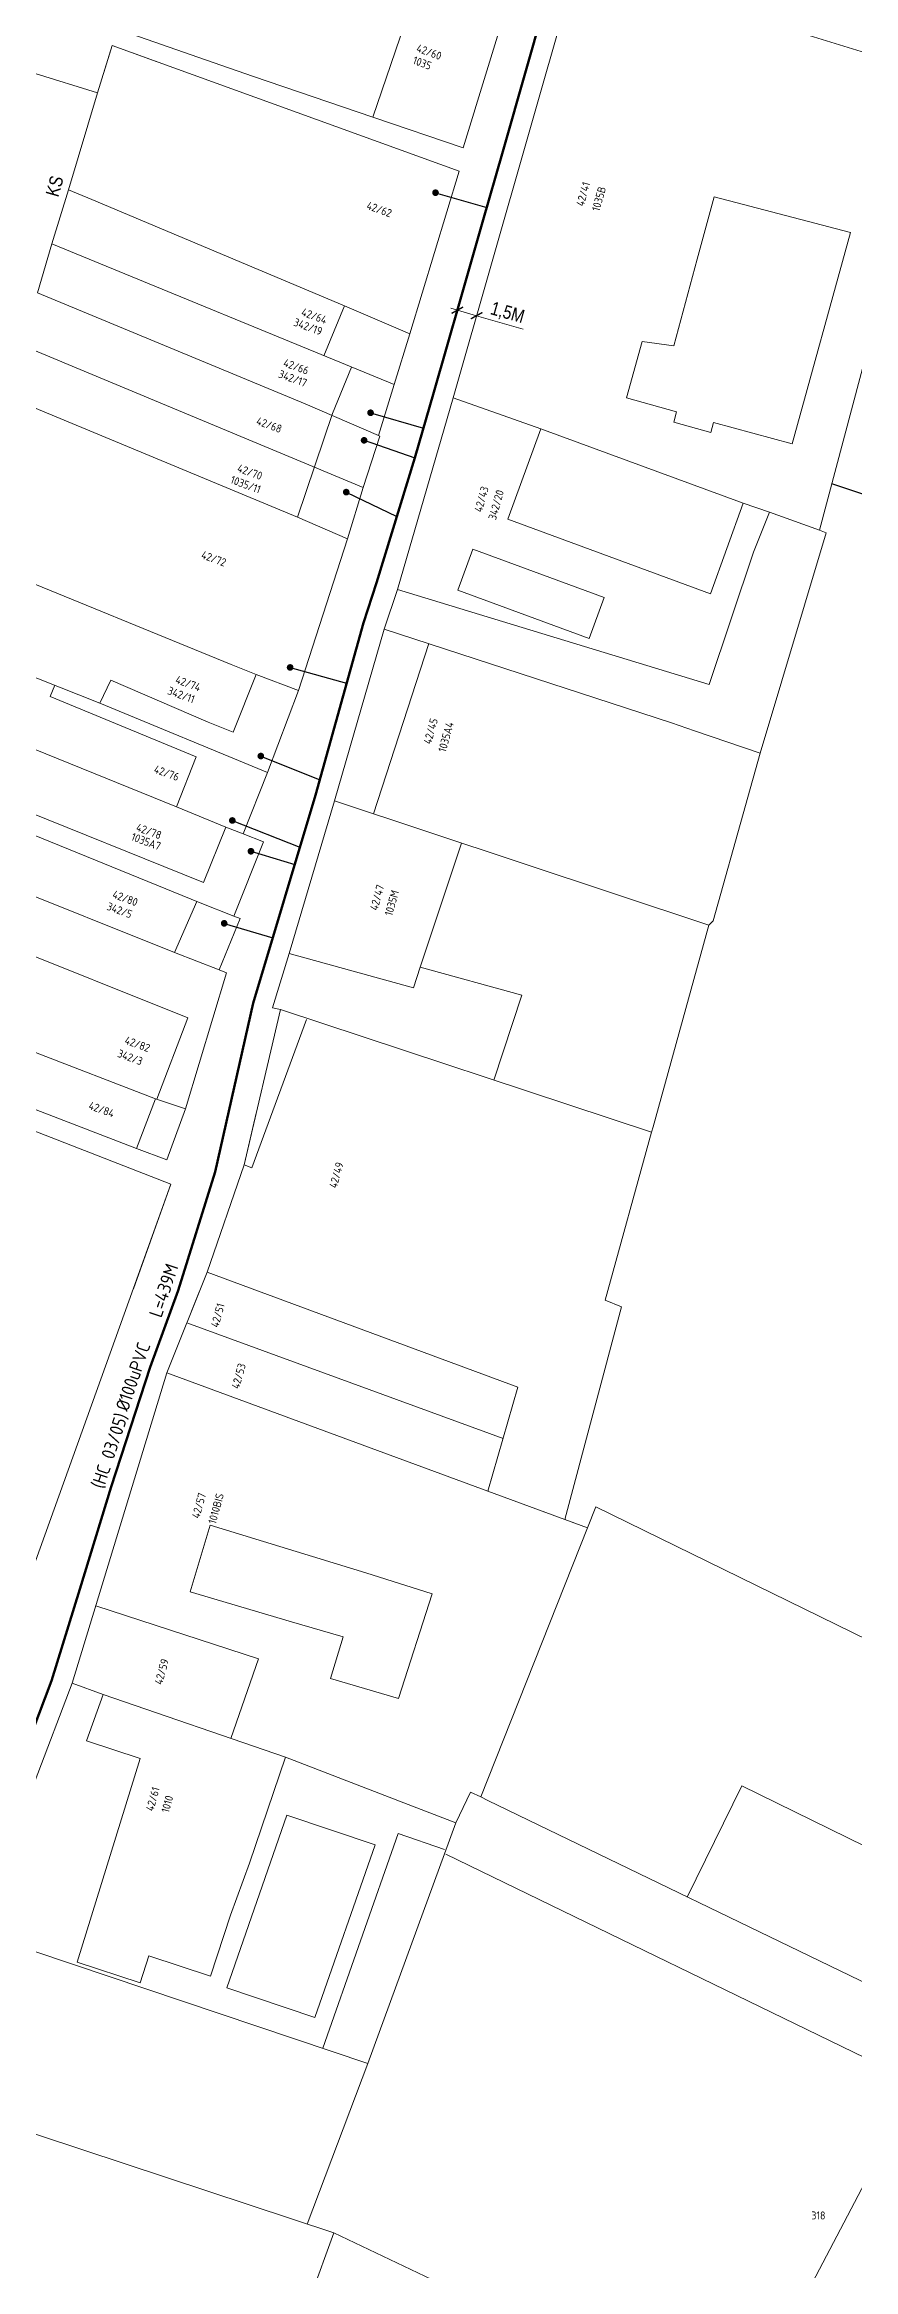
# Model space of a CAD drawing. Header units: inches. Extents: x 595615 to 1194060, y 1190840 to 2385448.
# Drawn here: x 596723.7 to 596784.3, y 1191902.9 to 1192069.7 of the extents above; entities that cross this region are included whole.
import ezdxf
from ezdxf.enums import TextEntityAlignment as Align

# ---------------------------------------------------------------- set-up
doc = ezdxf.new("R2010")
doc.units = ezdxf.units.IN
doc.header["$MEASUREMENT"] = 0
doc.layers.get('Defpoints').update_dxf_attribs({"color": 1})
for name, color, linetype, lineweight in [('DN 100 uPVC', 4, 'Continuous', 50), ('DN 25 PE', 40, 'Continuous', 30), ('DUONG CACH LE', 112, 'Continuous', 5), ('NAM-CDAI', 220, 'Continuous', 25), ('Nen_HTHANH-TP', 9, 'Continuous', 0), ('Nen_SN-HTHANH-TP_new', 7, 'Continuous', 0), ('Nen_SN_HTHANH_old', 9, 'Continuous', 0), ('TEXT PIPE', 3, 'Continuous', 25), ('Text_DiaDanh', 9, 'Continuous', 0), ('TLK 15', 220, 'Continuous', 20)]:
    doc.layers.add(name, color=color, linetype=linetype, lineweight=lineweight)
doc.styles.add('Dia Danh', font='VHELVCN_0.TTF', dxfattribs={"height": 1})
doc.styles.add('Sonha_QTB', font='isocp.shx', dxfattribs={"height": 0.6, "bigfont": 'bigfont.shx'})
doc.styles.add('text', font='isocp2.shx')
doc.styles.add('VNI-HC', font='VHELVCN_0.TTF')
doc.dimstyles.new('DUONG KICH THUOC', dxfattribs={"dimtxt": 1, "dimasz": 0.7, "dimexe": 0.5, "dimexo": 0.3, "dimgap": 0.2, "dimtad": 1, "dimzin": 0, "dimdsep": 46, "dimtxsty": 'VNI-HC', "dimblk": 'ARCHTICK', "dimcen": 0.09, "dimdle": 0.5, "dimclrd": 256, "dimclre": 256, "dimclrt": 256, "dimadec": 0, "dimazin": 0, "dimtfac": 1, "dimtofl": 0, "dimtmove": 0, "dimatfit": 3, "dimfxl": 1, "dimtolj": 1, "dimtzin": 0, "dimlwd": -1, "dimlwe": -1, "dimarcsym": 0})

# ---------------------------------------------------------------- blocks, each defined once
blk = doc.blocks.new('_ArchTick')
at = {"color": 0, "linetype": 'ByBlock', "const_width": 0.15}
blk.add_lwpolyline([(-0.5, -0.5), (0.5, 0.5)], dxfattribs=at)
blk = doc.blocks.new('*D57')
at = {"layer": 'Defpoints', "color": 0}
for p in [(596754.62, 1192049.81), (596756.06, 1192049.4), (596756.06, 1192049.4)]:
    blk.add_point(p, dxfattribs=at)
at = {"layer": 'DUONG CACH LE'}
for p, q in [((596754.14, 1192049.95), (596756.06, 1192049.4)), ((596754.54, 1192049.52), (596754.48, 1192049.33)), ((596755.98, 1192049.11), (596755.93, 1192048.92)), ((596756.06, 1192049.4), (596759.56, 1192048.4))]:
    blk.add_line(p, q, dxfattribs=at)
at = {"layer": 'DUONG CACH LE', "xscale": 0.7, "yscale": 0.7, "zscale": 0.7}
for p, rotation in [((596754.62, 1192049.81), 164.0615125174212), ((596756.06, 1192049.4), 344.0615125174212)]:
    blk.add_blockref('_ArchTick', p, dxfattribs=dict(at, rotation=rotation))
at = {"layer": 'DUONG CACH LE', "insert": (596758.36, 1192049.57), "char_height": 1, "attachment_point": 5, "rotation": 344.0615, "style": 'VNI-HC'}
blk.add_mtext('\\A1;1,5M', dxfattribs=at)
blk = doc.blocks.new('TLK 15')
at = {"layer": 'TLK 15', "linetype": 'Continuous', "const_width": 0.25}
blk.add_lwpolyline([(-0.125, 0, 1), (0.125, 0, 1)], format="xyb", close=True, dxfattribs=at)

msp = doc.modelspace()

# ---------------------------------------------------------------- linework, layer by layer
at = {"layer": 'DN 100 uPVC'}
msp.add_lwpolyline([(596762.208, 1192076.383), (596759.795, 1192067.92), (596758.02, 1192061.71), (596756.506, 1192056.417, 0.0001072), (596756.506, 1192056.417), (596754.806, 1192050.464), (596752.865, 1192043.667), (596751.436, 1192038.751), (596748.567, 1192029.372), (596747.588, 1192026.381), (596743.98, 1192013.442), (596739.318, 1191997.868), (596736.459, 1191985.214), (596733.71, 1191976.32), (596731.594, 1191970.568), (596728.681, 1191961.608), (596726.33, 1191953.916), (596724.21, 1191947.055), (596722.775, 1191943.279)], format="xyb", dxfattribs=at)
at = {"layer": 'DN 25 PE'}
for p, q in [((596752.98, 1192058.62), (596756.822, 1192057.521)), ((596748.113, 1192042.12), (596752.08, 1192040.966)), ((596747.627, 1192040.055), (596751.436, 1192038.751)), ((596746.29, 1192036.17), (596750.088, 1192034.343)), ((596837.636, 1192018.503), (596782.667, 1192036.79)), ((596742.088, 1192023.027), (596746.323, 1192021.846)), ((596739.891, 1192016.384), (596744.304, 1192014.603)), ((596737.754, 1192011.554), (596742.815, 1192009.549)), ((596739.151, 1192009.247), (596742.43, 1192008.265)), ((596737.146, 1192003.843), (596740.781, 1192002.755))]:
    msp.add_line(p, q, dxfattribs=at)
at = {"layer": 'Nen_HTHANH-TP', "linetype": 'Continuous'}
for p, q in [((596748.28, 1192064.277), (596752.19, 1192075.77)), ((596754.307, 1192043.252), (596763.65, 1192075.97)), ((596754.307, 1192043.252), (596763.6, 1192075.78)), ((596763.6, 1192075.78), (596790.697, 1192067.392)), ((596758.672, 1192073.776), (596755.052, 1192061.983)), ((596755.052, 1192061.973), (596758.672, 1192073.776)), ((596735.756, 1192068.577), (596729.164, 1192070.882)), ((596729.164, 1192070.882), (596735.756, 1192068.577)), ((596728.755, 1192069.652), (596727.658, 1192066.111)), ((596728.755, 1192069.652), (596727.658, 1192066.111)), ((596727.658, 1192066.111), (596728.755, 1192069.652)), ((596728.755, 1192069.652), (596728.137, 1192067.631)), ((596754.753, 1192060.243), (596728.755, 1192069.652)), ((596754.753, 1192060.243), (596728.755, 1192069.652)), ((596732.056, 1192068.454), (596728.755, 1192069.652)), ((596739.347, 1192067.32), (596735.756, 1192068.577)), ((596735.756, 1192068.577), (596739.347, 1192067.32)), ((596722.977, 1192067.547), (596727.658, 1192066.111)), ((596748.28, 1192064.277), (596739.347, 1192067.32)), ((596739.347, 1192067.32), (596748.28, 1192064.277)), ((596727.658, 1192066.111), (596725.484, 1192058.829)), ((596727.658, 1192066.111), (596725.484, 1192058.829)), ((596725.484, 1192058.829), (596727.658, 1192066.111)), ((596755.052, 1192061.983), (596748.28, 1192064.277)), ((596748.28, 1192064.277), (596755.052, 1192061.973)), ((596751.053, 1192048.04), (596754.753, 1192060.243)), ((596751.053, 1192048.04), (596754.753, 1192060.243)), ((596724.237, 1192054.778), (596725.484, 1192058.829)), ((596725.484, 1192058.829), (596724.237, 1192054.778)), ((596725.484, 1192058.829), (596724.237, 1192054.778)), ((596725.484, 1192058.829), (596727.225, 1192058.12)), ((596725.484, 1192058.829), (596727.225, 1192058.12)), ((596727.225, 1192058.12), (596725.484, 1192058.829)), ((596746.171, 1192050.146), (596727.225, 1192058.12)), ((596773.855, 1192058.308), (596772.578, 1192053.627)), ((596784.077, 1192055.636), (596773.855, 1192058.308)), ((596788.036, 1192057.019), (596781.745, 1192033.314)), ((596788.036, 1192057.019), (596781.745, 1192033.314)), ((596779.709, 1192039.803), (596784.077, 1192055.636)), ((596723.16, 1192051.117), (596724.237, 1192054.778)), ((596724.237, 1192054.778), (596723.16, 1192051.117)), ((596724.237, 1192054.778), (596723.16, 1192051.117)), ((596724.237, 1192054.778), (596749.876, 1192044.229)), ((596772.578, 1192053.627), (596770.844, 1192047.135)), ((596723.16, 1192051.117), (596743.207, 1192042.783)), ((596746.171, 1192050.146), (596744.624, 1192046.384)), ((596751.053, 1192048.04), (596746.171, 1192050.146)), ((596721.973, 1192047.196), (596747.572, 1192036.527)), ((596749.876, 1192044.229), (596751.053, 1192048.04)), ((596749.876, 1192044.229), (596751.053, 1192048.04)), ((596768.453, 1192047.474), (596767.297, 1192043.233)), ((596770.844, 1192047.135), (596768.453, 1192047.474)), ((596745.258, 1192042.055), (596746.685, 1192045.536)), ((596748.699, 1192040.408), (596749.876, 1192044.229)), ((596720.707, 1192043.405), (596742.644, 1192034.283)), ((596742.644, 1192034.283), (596745.258, 1192042.055)), ((596743.207, 1192042.783), (596748.699, 1192040.408)), ((596750.128, 1192028.879), (596754.307, 1192043.252)), ((596754.307, 1192043.252), (596760.879, 1192040.917)), ((596754.307, 1192043.252), (596760.879, 1192040.917)), ((596767.297, 1192043.233), (596771.038, 1192042.196)), ((596771.038, 1192042.196), (596770.838, 1192041.415)), ((596747.572, 1192036.527), (596748.819, 1192040.358)), ((596748.819, 1192040.358), (596748.699, 1192040.408)), ((596760.879, 1192040.917), (596758.394, 1192034.155)), ((596760.879, 1192040.917), (596776.033, 1192035.35)), ((596760.879, 1192040.917), (596776.033, 1192035.35)), ((596770.838, 1192041.415), (596773.619, 1192040.648)), ((596773.619, 1192040.648), (596773.818, 1192041.398)), ((596773.818, 1192041.398), (596779.709, 1192039.803)), ((596746.385, 1192032.676), (596747.572, 1192036.527)), ((596773.589, 1192028.538), (596776.033, 1192035.35)), ((596776.033, 1192035.35), (596777.994, 1192034.671)), ((596776.033, 1192035.35), (596777.994, 1192034.671)), ((596742.644, 1192034.283), (596746.385, 1192032.676)), ((596758.394, 1192034.155), (596773.589, 1192028.538)), ((596777.994, 1192034.671), (596776.796, 1192031.68)), ((596777.994, 1192034.671), (596781.745, 1192033.314)), ((596777.994, 1192034.671), (596781.745, 1192033.314)), ((596716.246, 1192032.001), (596737.673, 1192023.239)), ((596742.714, 1192021.293), (596746.385, 1192032.676)), ((596754.648, 1192028.832), (596755.776, 1192031.893)), ((596755.776, 1192031.893), (596765.629, 1192028.261)), ((596782.255, 1192033.115), (596777.318, 1192016.611)), ((596782.255, 1192033.115), (596777.318, 1192016.611)), ((596781.745, 1192033.314), (596782.255, 1192033.115)), ((596781.745, 1192033.314), (596782.255, 1192033.115)), ((596776.796, 1192031.68), (596773.474, 1192021.738)), ((596749.141, 1192025.908), (596750.128, 1192028.879)), ((596750.128, 1192028.879), (596773.474, 1192021.738)), ((596754.648, 1192028.832), (596764.501, 1192025.2)), ((596765.629, 1192028.261), (596764.501, 1192025.2)), ((596714.081, 1192025.81), (596727.825, 1192020.341)), ((596745.421, 1192013.025), (596749.141, 1192025.908)), ((596749.141, 1192025.908), (596770.656, 1192018.865)), ((596748.322, 1192012.057), (596752.492, 1192024.811)), ((596727.825, 1192020.341), (596728.644, 1192022.081)), ((596728.644, 1192022.081), (596735.946, 1192018.917)), ((596737.673, 1192023.239), (596739.543, 1192022.5)), ((596737.807, 1192018.179), (596739.543, 1192022.5)), ((596739.543, 1192022.5), (596742.714, 1192021.293)), ((596733.571, 1192012.575), (596712.154, 1192021.248)), ((596724.105, 1192020.838), (596724.444, 1192021.688)), ((596735.048, 1192016.327), (596724.105, 1192020.838)), ((596727.825, 1192020.341), (596740.379, 1192015.161)), ((596740.379, 1192015.161), (596742.714, 1192021.293)), ((596735.946, 1192018.917), (596737.807, 1192018.179)), ((596770.656, 1192018.865), (596772.377, 1192018.287)), ((596772.377, 1192018.287), (596777.318, 1192016.611)), ((596733.571, 1192012.575), (596735.048, 1192016.327)), ((596777.318, 1192016.611), (596776.201, 1192012.69)), ((596777.318, 1192016.611), (596776.201, 1192012.69)), ((596713.02, 1192014.459), (596735.337, 1192005.387)), ((596738.563, 1192010.549), (596740.379, 1192015.161)), ((596735.596, 1192006.907), (596720.991, 1192012.815)), ((596737.273, 1192011.058), (596733.571, 1192012.575)), ((596742.01, 1192001.572), (596745.421, 1192013.025)), ((596745.421, 1192013.025), (596773.449, 1192003.708)), ((596776.201, 1192012.69), (596773.788, 1192004.038)), ((596776.201, 1192012.69), (596773.788, 1192004.038)), ((596711.483, 1192010.448), (596733.42, 1192001.655)), ((596737.273, 1192011.058), (596735.596, 1192006.907)), ((596738.563, 1192010.549), (596737.273, 1192011.058)), ((596740.104, 1192009.951), (596738.563, 1192010.549)), ((596737.878, 1192004.379), (596740.104, 1192009.951)), ((596751.841, 1192000.55), (596754.934, 1192009.863)), ((596710.206, 1192006.477), (596734.414, 1191996.766)), ((596733.42, 1192001.655), (596735.087, 1192005.477)), ((596735.337, 1192005.387), (596737.878, 1192004.379)), ((596736.771, 1192000.348), (596738.338, 1192004.209)), ((596737.878, 1192004.379), (596738.338, 1192004.209)), ((596773.449, 1192003.708), (596769.281, 1191988.594)), ((596773.449, 1192003.708), (596769.281, 1191988.594)), ((596773.788, 1192004.038), (596773.449, 1192003.708)), ((596773.788, 1192004.038), (596773.449, 1192003.708)), ((596733.42, 1192001.655), (596736.771, 1192000.348)), ((596736.771, 1192000.348), (596737.321, 1192000.138)), ((596740.774, 1191997.501), (596742.01, 1192001.572)), ((596742.01, 1192001.572), (596751.322, 1191999)), ((596751.322, 1191999), (596751.841, 1192000.55)), ((596751.841, 1192000.55), (596759.443, 1191998.456)), ((596737.321, 1192000.138), (596734.25, 1191989.926)), ((596738.643, 1191985.739), (596741.354, 1191997.382)), ((596741.354, 1191997.382), (596740.774, 1191997.501)), ((596741.354, 1191997.382), (596769.161, 1191988.194)), ((596759.443, 1191998.456), (596757.348, 1191992.095)), ((596703.005, 1191996.061), (596733.154, 1191984.285)), ((596703.005, 1191996.061), (596733.154, 1191984.285)), ((596734.414, 1191996.766), (596732.099, 1191990.654)), ((596739.223, 1191985.51), (596743.324, 1191996.623)), ((596732.009, 1191990.684), (596722.686, 1191994.297)), ((596730.582, 1191986.973), (596721.299, 1191990.536)), ((596730.582, 1191986.973), (596721.299, 1191990.536)), ((596732.009, 1191990.684), (596730.582, 1191986.973)), ((596732.009, 1191990.684), (596732.099, 1191990.654)), ((596734.25, 1191989.926), (596732.009, 1191990.684)), ((596732.853, 1191986.125), (596734.25, 1191989.926)), ((596732.853, 1191986.125), (596734.25, 1191989.926)), ((596738.643, 1191985.739), (596739.55, 1191989.61)), ((596769.281, 1191988.594), (596769.161, 1191988.194)), ((596769.281, 1191988.594), (596769.161, 1191988.194)), ((596732.853, 1191986.125), (596730.582, 1191986.973)), ((596732.853, 1191986.125), (596730.582, 1191986.973)), ((596769.161, 1191988.194), (596765.701, 1191975.591)), ((596769.161, 1191988.194), (596765.701, 1191975.591)), ((596735.87, 1191977.697), (596738.643, 1191985.739)), ((596735.87, 1191977.697), (596738.643, 1191985.739)), ((596738.643, 1191985.739), (596739.223, 1191985.51)), ((596719.196, 1191945.454), (596733.154, 1191984.285)), ((596733.154, 1191984.285), (596730.341, 1191976.443)), ((596735.87, 1191977.697), (596732.856, 1191970.135)), ((596734.702, 1191974.756), (596735.87, 1191977.697)), ((596759.157, 1191969.066), (596735.87, 1191977.697)), ((596735.87, 1191977.697), (596759.157, 1191969.066)), ((596765.701, 1191975.591), (596766.922, 1191975.102)), ((596765.701, 1191975.591), (596766.922, 1191975.102)), ((596734.353, 1191973.886), (596758.05, 1191965.225)), ((596766.922, 1191975.102), (596762.675, 1191959.159)), ((596766.922, 1191975.102), (596762.675, 1191959.159)), ((596725.744, 1191946.869), (596732.856, 1191970.135)), ((596732.856, 1191970.135), (596756.913, 1191961.284)), ((596756.913, 1191961.284), (596759.157, 1191969.066)), ((596759.157, 1191969.066), (596756.913, 1191961.284)), ((596762.675, 1191959.159), (596756.913, 1191961.284)), ((596756.913, 1191961.284), (596764.365, 1191958.53)), ((596736.105, 1191958.717), (596734.609, 1191953.726)), ((596736.105, 1191958.717), (596747.758, 1191955.157)), ((596756.381, 1191938.354), (596764.365, 1191958.53)), ((596756.381, 1191938.354), (596764.365, 1191958.53)), ((596762.675, 1191959.159), (596764.365, 1191958.53)), ((596764.984, 1191960.101), (596764.365, 1191958.53)), ((596764.984, 1191960.101), (596807.13, 1191939.445)), ((596747.758, 1191955.157), (596752.729, 1191953.571)), ((596734.609, 1191953.726), (596742.191, 1191951.482)), ((596750.215, 1191945.729), (596752.729, 1191953.571)), ((596742.191, 1191951.482), (596746.052, 1191950.355)), ((596746.052, 1191950.355), (596745.124, 1191947.225)), ((596718.649, 1191928.203), (596725.744, 1191946.869)), ((596725.744, 1191946.869), (596728.075, 1191946.041)), ((596745.124, 1191947.225), (596750.215, 1191945.729)), ((596726.838, 1191942.56), (596728.075, 1191946.041)), ((596741.729, 1191941.332), (596728.075, 1191946.041)), ((596726.838, 1191942.56), (596730.839, 1191941.243)), ((596730.839, 1191941.243), (596726.131, 1191925.969)), ((596739.045, 1191933.38), (596741.729, 1191941.332)), ((596741.729, 1191941.332), (596750.942, 1191937.789)), ((596755.601, 1191938.703), (596754.493, 1191936.412)), ((596755.601, 1191938.703), (596754.493, 1191936.412)), ((596756.381, 1191938.354), (596755.601, 1191938.703)), ((596756.381, 1191938.354), (596755.601, 1191938.703)), ((596771.837, 1191930.846), (596775.931, 1191939.18)), ((596801.321, 1191926.71), (596775.931, 1191939.18)), ((596741.832, 1191936.992), (596737.353, 1191924.048)), ((596748.454, 1191934.757), (596741.832, 1191936.992)), ((596750.942, 1191937.789), (596754.493, 1191936.412)), ((596756.381, 1191938.354), (596756.912, 1191938.074)), ((596756.912, 1191938.074), (596791.215, 1191921.472)), ((596750.184, 1191935.599), (596744.526, 1191919.514)), ((596747.917, 1191918.367), (596754.493, 1191936.412)), ((596747.917, 1191918.367), (596754.493, 1191936.412)), ((596750.184, 1191935.599), (596753.644, 1191934.402)), ((596743.945, 1191921.814), (596748.454, 1191934.757)), ((596789.019, 1191916.91), (596753.755, 1191934.062)), ((596737.618, 1191929.489), (596739.045, 1191933.38)), ((596736.112, 1191924.917), (596737.618, 1191929.489)), ((596718.649, 1191928.203), (596747.917, 1191918.367)), ((596718.649, 1191928.203), (596747.917, 1191918.367)), ((596726.131, 1191925.969), (596730.843, 1191924.403)), ((596730.843, 1191924.403), (596731.501, 1191926.434)), ((596731.501, 1191926.434), (596736.112, 1191924.917)), ((596737.353, 1191924.048), (596743.945, 1191921.814)), ((596747.917, 1191918.367), (596743.367, 1191906.323)), ((596714.059, 1191916.02), (596745.368, 1191905.665)), ((596714.059, 1191916.02), (596745.368, 1191905.665)), ((596775.629, 1191891.279), (596788.499, 1191915.83)), ((596743.641, 1191900.933), (596745.368, 1191905.665)), ((596743.641, 1191900.933), (596745.368, 1191905.665)), ((596775.629, 1191891.279), (596745.368, 1191905.665))]:
    msp.add_line(p, q, dxfattribs=at)
msp.add_lwpolyline([(596727.518, 1191952.672), (596739.713, 1191948.708), (596737.654, 1191942.737)], dxfattribs=at)
for p in [(596756.913, 1191961.284), (596762.675, 1191959.159)]:
    msp.add_point(p, dxfattribs=at)

# ---------------------------------------------------------------- block references
at = {"layer": 'TLK 15', "rotation": 359.9999999934133}
for p in [(596752.98, 1192058.62), (596748.113, 1192042.12), (596747.627, 1192040.055), (596746.29, 1192036.17), (596742.088, 1192023.027), (596739.891, 1192016.384), (596737.754, 1192011.554), (596739.151, 1192009.247), (596737.146, 1192003.843)]:
    msp.add_blockref('TLK 15', p, dxfattribs=at)
at = {"layer": 'TLK 15'}
for p in [(596752.98, 1192058.62), (596748.113, 1192042.12), (596747.627, 1192040.055), (596746.29, 1192036.17), (596742.088, 1192023.027), (596739.891, 1192016.384), (596737.754, 1192011.554), (596739.151, 1192009.247), (596737.146, 1192003.843)]:
    msp.add_blockref('TLK 15', p, dxfattribs=at)

# ---------------------------------------------------------------- texts
at = {"layer": 'NAM-CDAI', "style": 'text'}
for s, p in [('L=439M', (596732.434, 1191974.22)), ('(HC 03/05)', (596728.113, 1191961.384))]:
    msp.add_text(s, height=1, rotation=71.51243, dxfattribs=at).set_placement(p)
at = {"layer": 'Nen_SN-HTHANH-TP_new', "style": 'Sonha_QTB'}
for s, rotation, p in [('42/60', 339.80707, (596752.498, 1192069.166)), ('42/41', 74.40829, (596764.04, 1192058.521)), ('42/62', 339.80707, (596748.764, 1192057.373)), ('42/64', 339.80707, (596743.891, 1192049.376)), ('42/66', 339.80707, (596742.54, 1192045.581)), ('42/68', 339.80707, (596740.517, 1192041.21)), ('42/70', 339.80707, (596739.07, 1192037.681)), ('42/43', 74.40829, (596756.425, 1192035.642)), ('42/72', 339.80707, (596736.367, 1192031.185)), ('42/74', 339.80707, (596734.448, 1192021.827)), ('42/45', 74.40829, (596752.619, 1192018.255)), ('42/76', 339.80707, (596732.833, 1192015.113)), ('42/78', 339.80707, (596731.507, 1192010.747)), ('42/80', 339.80707, (596729.728, 1192005.727)), ('42/47', 74.40829, (596748.603, 1192005.784)), ('42/82', 339.80707, (596730.645, 1191994.791)), ('42/84', 339.80707, (596727.961, 1191989.889)), ('42/49', 74.40829, (596745.547, 1191984.971)), ('42/51', 74.40829, (596736.662, 1191974.459)), ('42/53', 74.40829, (596738.229, 1191969.905)), ('42/57', 74.40829, (596735.253, 1191960.198)), ('42/59', 74.40829, (596732.46, 1191947.744)), ('42/61', 74.40829, (596731.793, 1191938.197)), ('318', 0.04623, (596781.669, 1191906.975))]:
    msp.add_text(s, height=0.6, rotation=rotation, dxfattribs=at).set_placement(p, align=Align.MIDDLE)
at = {"layer": 'Nen_SN_HTHANH_old', "style": 'Sonha_QTB'}
for s, rotation, p in [('1035', 339.80707, (596751.983, 1192068.342)), ('1035B', 74.40829, (596765.225, 1192058.161)), ('342/19', 339.80707, (596743.431, 1192048.571)), ('342/17', 339.80707, (596742.286, 1192044.691)), ('1035/11', 339.80707, (596738.756, 1192036.741)), ('342/20', 74.40829, (596757.52, 1192035.219)), ('342/11', 339.80707, (596733.931, 1192020.971)), ('1035A4', 74.40829, (596753.762, 1192017.82)), ('1035A7', 339.80707, (596731.292, 1192009.981)), ('342/5', 339.80707, (596729.307, 1192004.825)), ('1035M', 74.40829, (596749.702, 1192005.37)), ('342/3', 339.80707, (596730.099, 1191993.8)), ('1010BIS', 74.40829, (596736.534, 1191959.976)), ('1010', 74.40829, (596732.883, 1191937.818))]:
    msp.add_text(s, height=0.6, rotation=rotation, dxfattribs=at).set_placement(p, align=Align.MIDDLE)
at = {"layer": 'TEXT PIPE', "style": 'text'}
msp.add_text('%%c100uPVC', height=1, rotation=71.17731, dxfattribs=at).set_placement((596729.932, 1191967.201))
at = {"layer": 'Text_DiaDanh', "linetype": 'Continuous', "style": 'Dia Danh'}
msp.add_text('KS', height=1, rotation=74.13349, dxfattribs=at).set_placement((596724.437, 1192059.11), align=Align.MIDDLE)

# ---------------------------------------------------------------- dimensions: what is measured, and where the dimension line sits
at = {"layer": 'DUONG CACH LE'}
dim = msp.add_aligned_dim(p1=(596754.62, 1192049.812), p2=(596756.062, 1192049.4), distance=0, text='1,5M', dimstyle='DUONG KICH THUOC', override={"dimpost": 'M'}, dxfattribs=at)
dim.commit()
dim.dimension.update_dxf_attribs({"geometry": '*D57', "text_midpoint": (596758.365, 1192049.572)})

doc.saveas('drawing.dxf')
